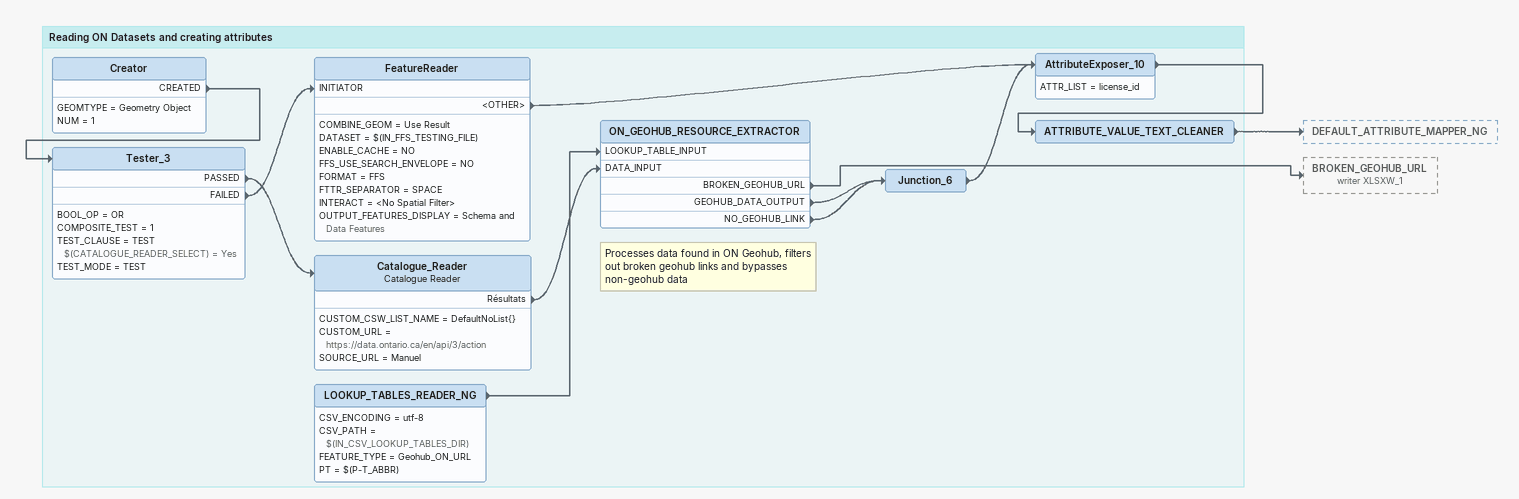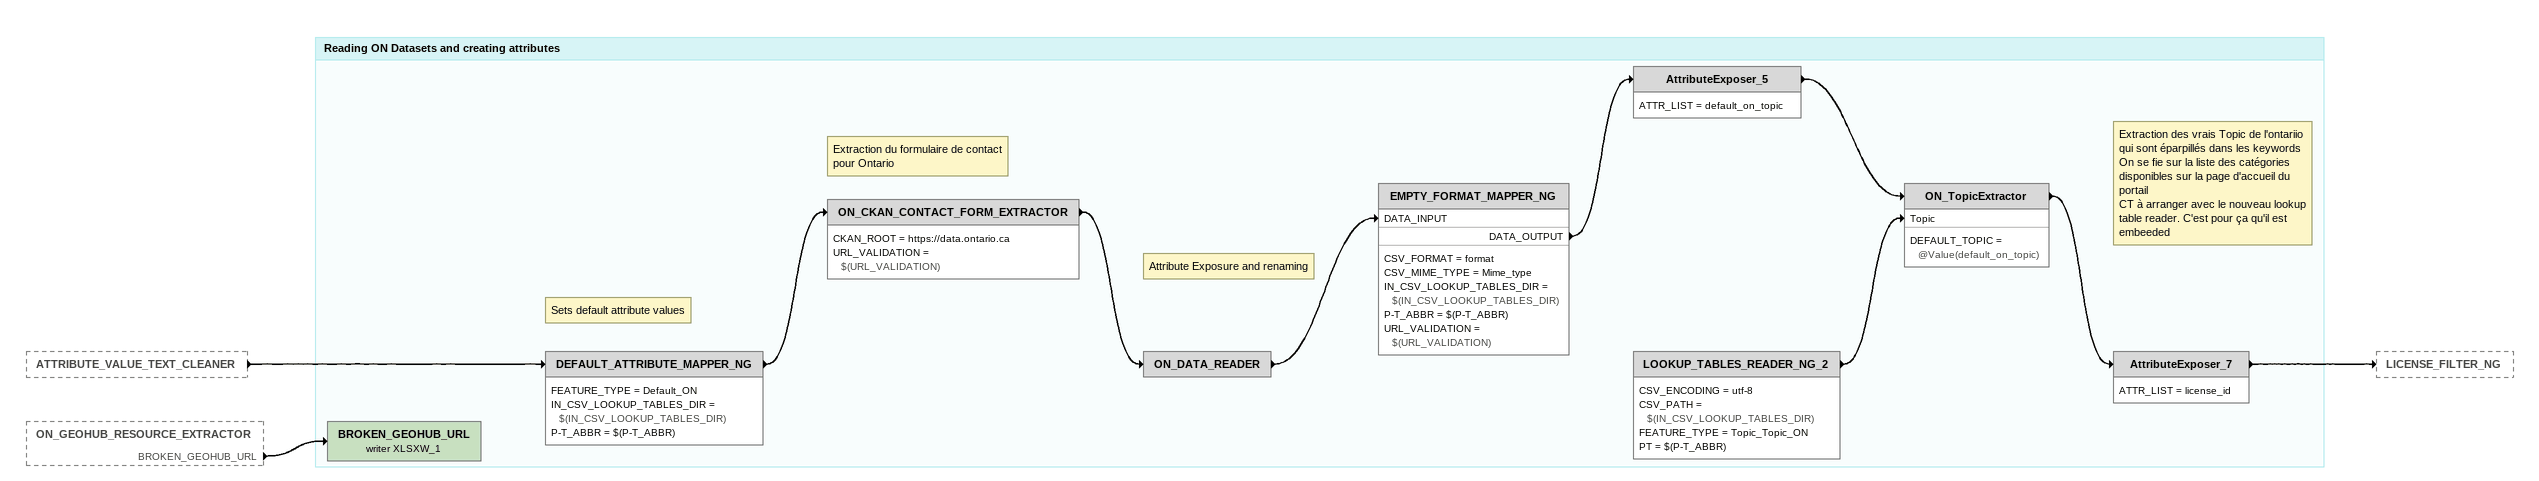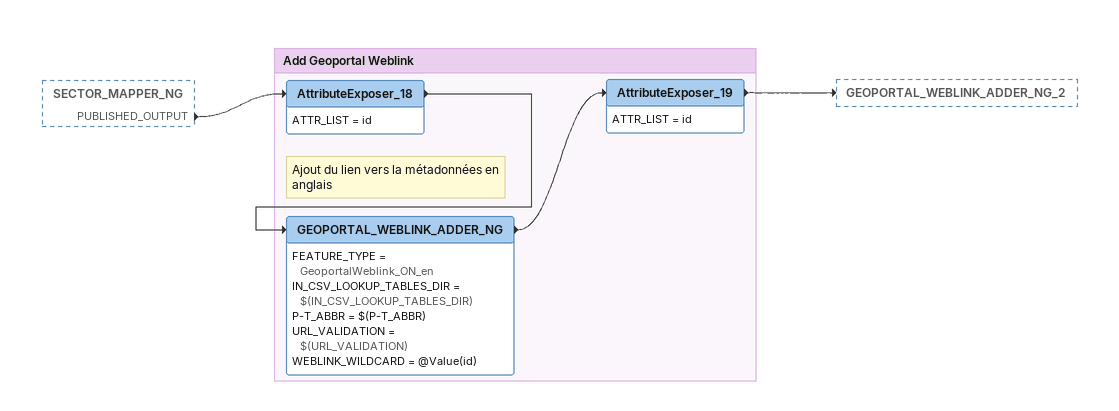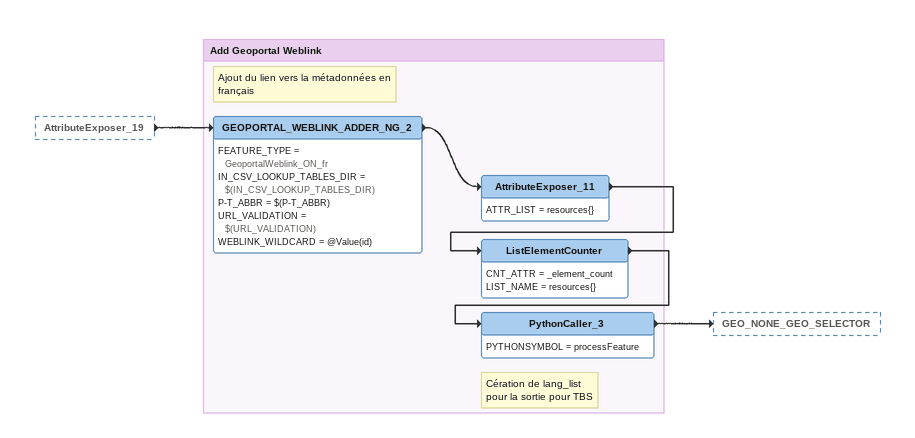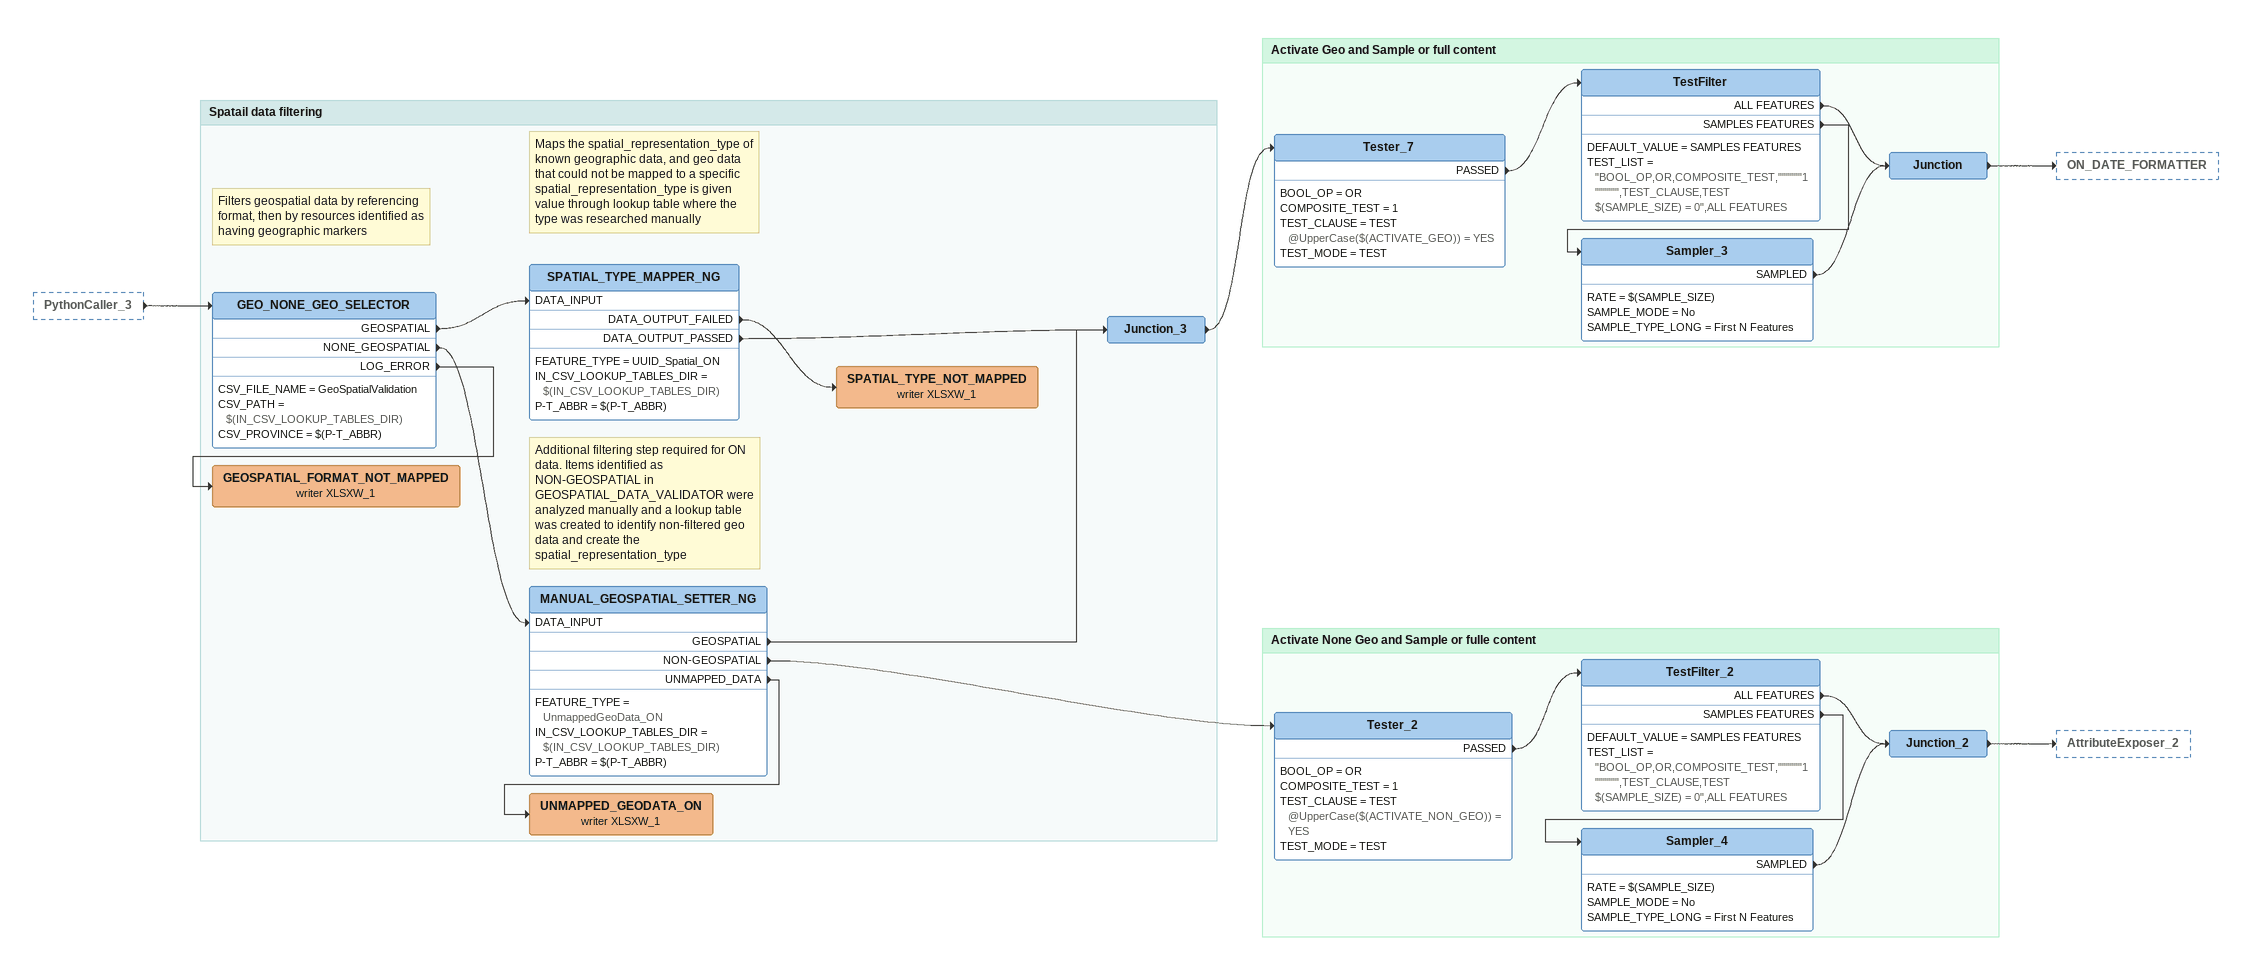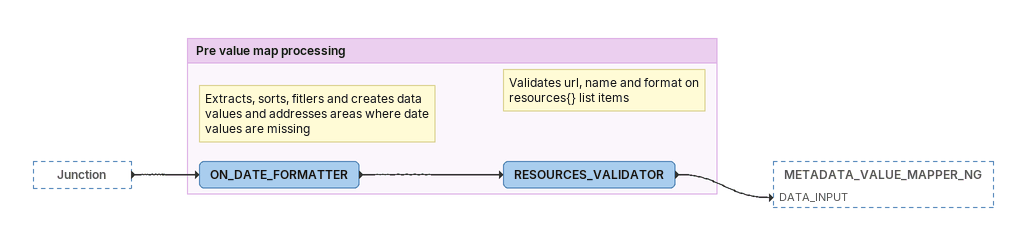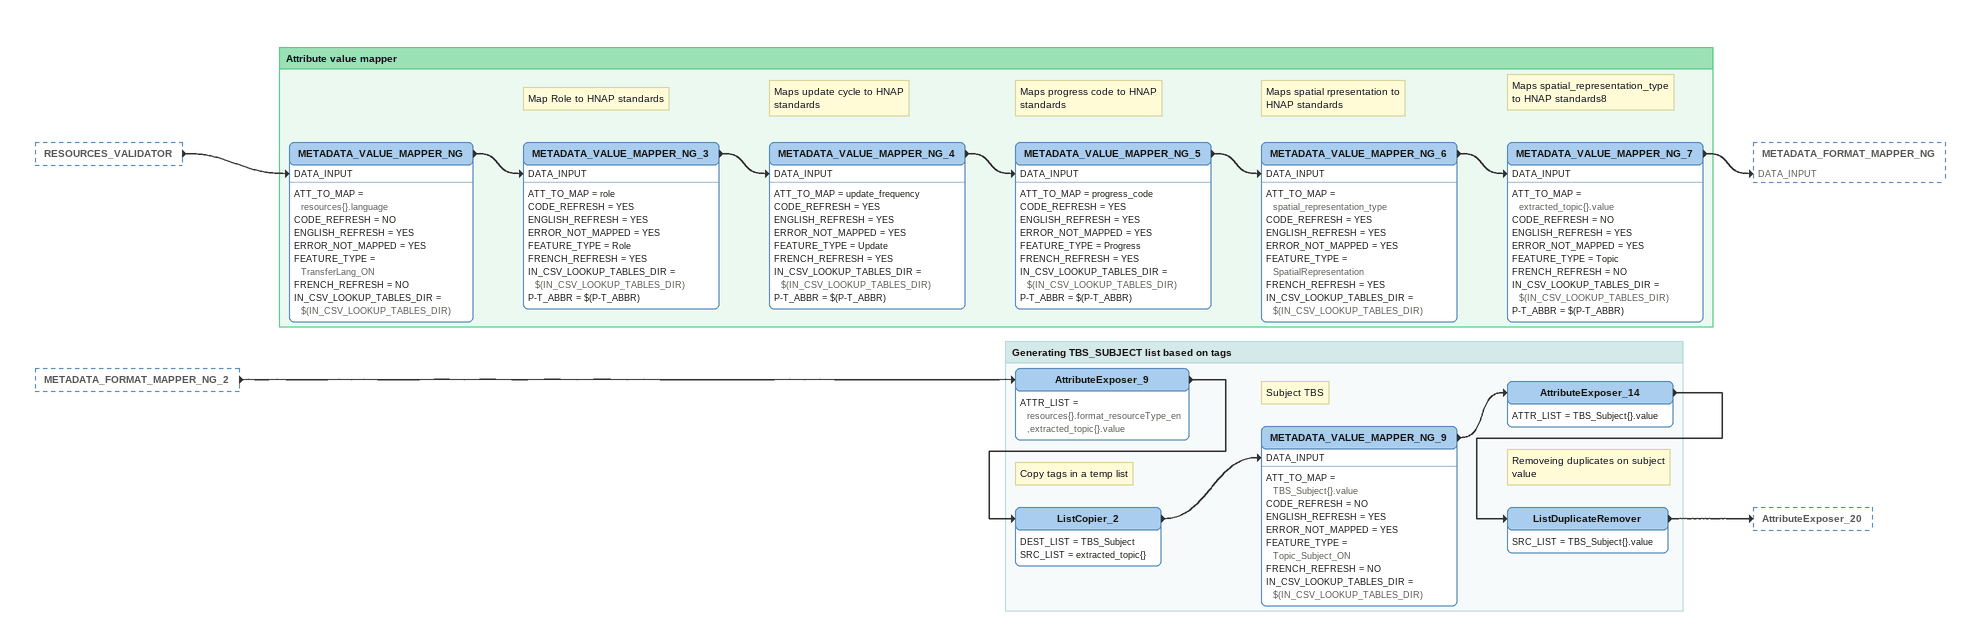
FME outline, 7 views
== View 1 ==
Bookmark: Reading ON Datasets and creating attributes
Creator
    GEOMTYPE = Geometry Object
    NUM = 1
    CREATED -> Tester_3
Tester_3
    BOOL_OP = OR
    COMPOSITE_TEST = 1
    TEST_CLAUSE = TEST $(CATALOGUE_READER_SELECT) = Yes
    TEST_MODE = TEST
    PASSED -> Catalogue_Reader
    FAILED -> FeatureReader [INITIATOR]
FeatureReader
    COMBINE_GEOM = Use Result
    DATASET = $(IN_FFS_TESTING_FILE)
    ENABLE_CACHE = NO
    FFS_USE_SEARCH_ENVELOPE = NO
    FORMAT = FFS
    FTTR_SEPARATOR = SPACE
    INTERACT = <No Spatial Filter>
    OUTPUT_FEATURES_DISPLAY = Schema and Data Features
    <OTHER> -> AttributeExposer_10
Catalogue_Reader: Catalogue Reader
    CUSTOM_CSW_LIST_NAME = DefaultNoList{}
    CUSTOM_URL = https://data.ontario.ca/en/api/3/action
    SOURCE_URL = Manuel
    Résultats -> ON_GEOHUB_RESOURCE_EXTRACTOR [DATA_INPUT]
LOOKUP_TABLES_READER_NG
    CSV_ENCODING = utf-8
    CSV_PATH = $(IN_CSV_LOOKUP_TABLES_DIR)
    FEATURE_TYPE = Geohub_ON_URL
    PT = $(P-T_ABBR)
    -> ON_GEOHUB_RESOURCE_EXTRACTOR [LOOKUP_TABLE_INPUT]
Note: Processes data found in ON Geohub, filters out broken geohub links and bypasses non-geohub data
ON_GEOHUB_RESOURCE_EXTRACTOR
    BROKEN_GEOHUB_URL -> BROKEN_GEOHUB_URL (writer XLSXW_1)
    GEOHUB_DATA_OUTPUT -> Junction_6
    NO_GEOHUB_LINK -> Junction_6
Junction_6
    -> AttributeExposer_10
AttributeExposer_10
    ATTR_LIST = license_id
    -> ATTRIBUTE_VALUE_TEXT_CLEANER
ATTRIBUTE_VALUE_TEXT_CLEANER
    -> DEFAULT_ATTRIBUTE_MAPPER_NG

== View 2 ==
ATTRIBUTE_VALUE_TEXT_CLEANER [outside]
    -> DEFAULT_ATTRIBUTE_MAPPER_NG
ON_GEOHUB_RESOURCE_EXTRACTOR [outside]
    BROKEN_GEOHUB_URL -> BROKEN_GEOHUB_URL (writer XLSXW_1)

Bookmark: Reading ON Datasets and creating attributes
Note: Sets default attribute values
DEFAULT_ATTRIBUTE_MAPPER_NG
    FEATURE_TYPE = Default_ON
    IN_CSV_LOOKUP_TABLES_DIR = $(IN_CSV_LOOKUP_TABLES_DIR)
    P-T_ABBR = $(P-T_ABBR)
    -> ON_CKAN_CONTACT_FORM_EXTRACTOR
Note: Extraction du formulaire de contact pour Ontario
ON_CKAN_CONTACT_FORM_EXTRACTOR
    CKAN_ROOT = https://data.ontario.ca
    URL_VALIDATION = $(URL_VALIDATION)
    -> ON_DATA_READER
Note: Attribute Exposure and renaming
ON_DATA_READER
    -> EMPTY_FORMAT_MAPPER_NG [DATA_INPUT]
EMPTY_FORMAT_MAPPER_NG
    CSV_FORMAT = format
    CSV_MIME_TYPE = Mime_type
    IN_CSV_LOOKUP_TABLES_DIR = $(IN_CSV_LOOKUP_TABLES_DIR)
    P-T_ABBR = $(P-T_ABBR)
    URL_VALIDATION = $(URL_VALIDATION)
    DATA_OUTPUT -> AttributeExposer_5
AttributeExposer_5
    ATTR_LIST = default_on_topic
    -> ON_TopicExtractor
BROKEN_GEOHUB_URL (writer XLSXW_1)
LOOKUP_TABLES_READER_NG_2
    CSV_ENCODING = utf-8
    CSV_PATH = $(IN_CSV_LOOKUP_TABLES_DIR)
    FEATURE_TYPE = Topic_Topic_ON
    PT = $(P-T_ABBR)
    -> ON_TopicExtractor [Topic]
Note: Extraction des vrais Topic de l'ontariio qui sont éparpillés dans les keywords / On se fie sur la liste des catégories disponibles sur la page d'accueil du portail / CT à arranger avec le nouveau lookup table reader. C'est pour ça qu'il est embeeded
ON_TopicExtractor
    DEFAULT_TOPIC = @Value(default_on_topic)
    -> AttributeExposer_7
AttributeExposer_7
    ATTR_LIST = license_id
    -> LICENSE_FILTER_NG

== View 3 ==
SECTOR_MAPPER_NG [outside]
    PUBLISHED_OUTPUT -> AttributeExposer_18

Bookmark: Add Geoportal Weblink
AttributeExposer_18
    ATTR_LIST = id
    -> GEOPORTAL_WEBLINK_ADDER_NG
Note: Ajout du lien vers la métadonnées en anglais
GEOPORTAL_WEBLINK_ADDER_NG
    FEATURE_TYPE = GeoportalWeblink_ON_en
    IN_CSV_LOOKUP_TABLES_DIR = $(IN_CSV_LOOKUP_TABLES_DIR)
    P-T_ABBR = $(P-T_ABBR)
    URL_VALIDATION = $(URL_VALIDATION)
    WEBLINK_WILDCARD = @Value(id)
    -> AttributeExposer_19
AttributeExposer_19
    ATTR_LIST = id
    -> GEOPORTAL_WEBLINK_ADDER_NG_2

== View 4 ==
AttributeExposer_19 [outside]
    -> GEOPORTAL_WEBLINK_ADDER_NG_2

Bookmark: Add Geoportal Weblink
Note: Ajout du lien vers la métadonnées en français
GEOPORTAL_WEBLINK_ADDER_NG_2
    FEATURE_TYPE = GeoportalWeblink_ON_fr
    IN_CSV_LOOKUP_TABLES_DIR = $(IN_CSV_LOOKUP_TABLES_DIR)
    P-T_ABBR = $(P-T_ABBR)
    URL_VALIDATION = $(URL_VALIDATION)
    WEBLINK_WILDCARD = @Value(id)
    -> AttributeExposer_11
AttributeExposer_11
    ATTR_LIST = resources{}
    -> ListElementCounter
ListElementCounter
    CNT_ATTR = _element_count
    LIST_NAME = resources{}
    -> PythonCaller_3
Note: Cération de lang_list / pour la sortie pour TBS
PythonCaller_3
    PYTHONSYMBOL = processFeature
    -> GEO_NONE_GEO_SELECTOR

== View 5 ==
PythonCaller_3 [outside]
    -> GEO_NONE_GEO_SELECTOR

Bookmark: Spatail data filtering
Note: Filters geospatial data by referencing format, then by resources identified as having geographic markers
GEO_NONE_GEO_SELECTOR
    CSV_FILE_NAME = GeoSpatialValidation
    CSV_PATH = $(IN_CSV_LOOKUP_TABLES_DIR)
    CSV_PROVINCE = $(P-T_ABBR)
    GEOSPATIAL -> SPATIAL_TYPE_MAPPER_NG [DATA_INPUT]
    NONE_GEOSPATIAL -> MANUAL_GEOSPATIAL_SETTER_NG [DATA_INPUT]
    LOG_ERROR -> GEOSPATIAL_FORMAT_NOT_MAPPED (writer XLSXW_1)
Note: Maps the spatial_representation_type of known geographic data, and geo data that could not be mapped to a specific spatial_representation_type is given value through lookup table where the type was researched manually
SPATIAL_TYPE_MAPPER_NG
    FEATURE_TYPE = UUID_Spatial_ON
    IN_CSV_LOOKUP_TABLES_DIR = $(IN_CSV_LOOKUP_TABLES_DIR)
    P-T_ABBR = $(P-T_ABBR)
    DATA_OUTPUT_FAILED -> SPATIAL_TYPE_NOT_MAPPED (writer XLSXW_1)
    DATA_OUTPUT_PASSED -> Junction_3
SPATIAL_TYPE_NOT_MAPPED (writer XLSXW_1)
GEOSPATIAL_FORMAT_NOT_MAPPED (writer XLSXW_1)
Note: Additional filtering step required for ON data. Items identified as NON-GEOSPATIAL in GEOSPATIAL_DATA_VALIDATOR were analyzed manually and a lookup table was created to identify non-filtered geo data and create the spatial_representation_type
MANUAL_GEOSPATIAL_SETTER_NG
    FEATURE_TYPE = UnmappedGeoData_ON
    IN_CSV_LOOKUP_TABLES_DIR = $(IN_CSV_LOOKUP_TABLES_DIR)
    P-T_ABBR = $(P-T_ABBR)
    GEOSPATIAL -> Junction_3
    NON-GEOSPATIAL -> Tester_2
    UNMAPPED_DATA -> UNMAPPED_GEODATA_ON (writer XLSXW_1)
Junction_3
    -> Tester_7
UNMAPPED_GEODATA_ON (writer XLSXW_1)

Bookmark: Activate Geo and Sample or full content
Tester_7
    BOOL_OP = OR
    COMPOSITE_TEST = 1
    TEST_CLAUSE = TEST @UpperCase($(ACTIVATE_GEO)) = YES
    TEST_MODE = TEST
    PASSED -> TestFilter
TestFilter
    DEFAULT_VALUE = SAMPLES FEATURES
    TEST_LIST = "BOOL_OP,OR,COMPOSITE_TEST,""""""1"""""",TEST_CLAUSE,TEST $(SAMPLE_SIZE) = 0",ALL FEATURES
    ALL FEATURES -> Junction
    SAMPLES FEATURES -> Sampler_3
Sampler_3
    RATE = $(SAMPLE_SIZE)
    SAMPLE_MODE = No
    SAMPLE_TYPE_LONG = First N Features
    SAMPLED -> Junction
Junction
    -> ON_DATE_FORMATTER

Bookmark: Activate None Geo and Sample or fulle content
Tester_2
    BOOL_OP = OR
    COMPOSITE_TEST = 1
    TEST_CLAUSE = TEST @UpperCase($(ACTIVATE_NON_GEO)) = YES
    TEST_MODE = TEST
    PASSED -> TestFilter_2
TestFilter_2
    DEFAULT_VALUE = SAMPLES FEATURES
    TEST_LIST = "BOOL_OP,OR,COMPOSITE_TEST,""""""1"""""",TEST_CLAUSE,TEST $(SAMPLE_SIZE) = 0",ALL FEATURES
    ALL FEATURES -> Junction_2
    SAMPLES FEATURES -> Sampler_4
Sampler_4
    RATE = $(SAMPLE_SIZE)
    SAMPLE_MODE = No
    SAMPLE_TYPE_LONG = First N Features
    SAMPLED -> Junction_2
Junction_2
    -> AttributeExposer_2

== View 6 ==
Junction [outside]
    -> ON_DATE_FORMATTER

Bookmark: Pre value map processing
Note: Extracts, sorts, fitlers and creates data values and addresses areas where date values are missing
ON_DATE_FORMATTER
    -> RESOURCES_VALIDATOR
Note: Validates url, name and format on resources{} list items
RESOURCES_VALIDATOR
    -> METADATA_VALUE_MAPPER_NG [DATA_INPUT]

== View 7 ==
RESOURCES_VALIDATOR [outside]
    -> METADATA_VALUE_MAPPER_NG [DATA_INPUT]
METADATA_FORMAT_MAPPER_NG_2 [outside]
    -> AttributeExposer_9

Bookmark: Attribute value mapper
METADATA_VALUE_MAPPER_NG
    ATT_TO_MAP = resources{}.language
    CODE_REFRESH = NO
    ENGLISH_REFRESH = YES
    ERROR_NOT_MAPPED = YES
    FEATURE_TYPE = TransferLang_ON
    FRENCH_REFRESH = NO
    IN_CSV_LOOKUP_TABLES_DIR = $(IN_CSV_LOOKUP_TABLES_DIR)
    -> METADATA_VALUE_MAPPER_NG_3 [DATA_INPUT]
Note: Map Role to HNAP standards
METADATA_VALUE_MAPPER_NG_3
    ATT_TO_MAP = role
    CODE_REFRESH = YES
    ENGLISH_REFRESH = YES
    ERROR_NOT_MAPPED = YES
    FEATURE_TYPE = Role
    FRENCH_REFRESH = YES
    IN_CSV_LOOKUP_TABLES_DIR = $(IN_CSV_LOOKUP_TABLES_DIR)
    P-T_ABBR = $(P-T_ABBR)
    -> METADATA_VALUE_MAPPER_NG_4 [DATA_INPUT]
Note: Maps update cycle to HNAP standards
METADATA_VALUE_MAPPER_NG_4
    ATT_TO_MAP = update_frequency
    CODE_REFRESH = YES
    ENGLISH_REFRESH = YES
    ERROR_NOT_MAPPED = YES
    FEATURE_TYPE = Update
    FRENCH_REFRESH = YES
    IN_CSV_LOOKUP_TABLES_DIR = $(IN_CSV_LOOKUP_TABLES_DIR)
    P-T_ABBR = $(P-T_ABBR)
    -> METADATA_VALUE_MAPPER_NG_5 [DATA_INPUT]
Note: Maps progress code to HNAP standards
METADATA_VALUE_MAPPER_NG_5
    ATT_TO_MAP = progress_code
    CODE_REFRESH = YES
    ENGLISH_REFRESH = YES
    ERROR_NOT_MAPPED = YES
    FEATURE_TYPE = Progress
    FRENCH_REFRESH = YES
    IN_CSV_LOOKUP_TABLES_DIR = $(IN_CSV_LOOKUP_TABLES_DIR)
    P-T_ABBR = $(P-T_ABBR)
    -> METADATA_VALUE_MAPPER_NG_6 [DATA_INPUT]
Note: Maps spatial rpresentation to HNAP standards
METADATA_VALUE_MAPPER_NG_6
    ATT_TO_MAP = spatial_representation_type
    CODE_REFRESH = YES
    ENGLISH_REFRESH = YES
    ERROR_NOT_MAPPED = YES
    FEATURE_TYPE = SpatialRepresentation
    FRENCH_REFRESH = YES
    IN_CSV_LOOKUP_TABLES_DIR = $(IN_CSV_LOOKUP_TABLES_DIR)
    -> METADATA_VALUE_MAPPER_NG_7 [DATA_INPUT]
Note: Maps spatial_representation_type to HNAP standards8
METADATA_VALUE_MAPPER_NG_7
    ATT_TO_MAP = extracted_topic{}.value
    CODE_REFRESH = NO
    ENGLISH_REFRESH = YES
    ERROR_NOT_MAPPED = YES
    FEATURE_TYPE = Topic
    FRENCH_REFRESH = NO
    IN_CSV_LOOKUP_TABLES_DIR = $(IN_CSV_LOOKUP_TABLES_DIR)
    P-T_ABBR = $(P-T_ABBR)
    -> METADATA_FORMAT_MAPPER_NG [DATA_INPUT]

Bookmark: Generating TBS_SUBJECT list based on tags
AttributeExposer_9
    ATTR_LIST = resources{}.format_resourceType_en,extracted_topic{}.value
    -> ListCopier_2
Note: Copy tags in a temp list
ListCopier_2
    DEST_LIST = TBS_Subject
    SRC_LIST = extracted_topic{}
    -> METADATA_VALUE_MAPPER_NG_9 [DATA_INPUT]
Note: Subject TBS
METADATA_VALUE_MAPPER_NG_9
    ATT_TO_MAP = TBS_Subject{}.value
    CODE_REFRESH = NO
    ENGLISH_REFRESH = YES
    ERROR_NOT_MAPPED = YES
    FEATURE_TYPE = Topic_Subject_ON
    FRENCH_REFRESH = NO
    IN_CSV_LOOKUP_TABLES_DIR = $(IN_CSV_LOOKUP_TABLES_DIR)
    -> AttributeExposer_14
AttributeExposer_14
    ATTR_LIST = TBS_Subject{}.value
    -> ListDuplicateRemover
Note: Removeing duplicates on subject value
ListDuplicateRemover
    SRC_LIST = TBS_Subject{}.value
    -> AttributeExposer_20
